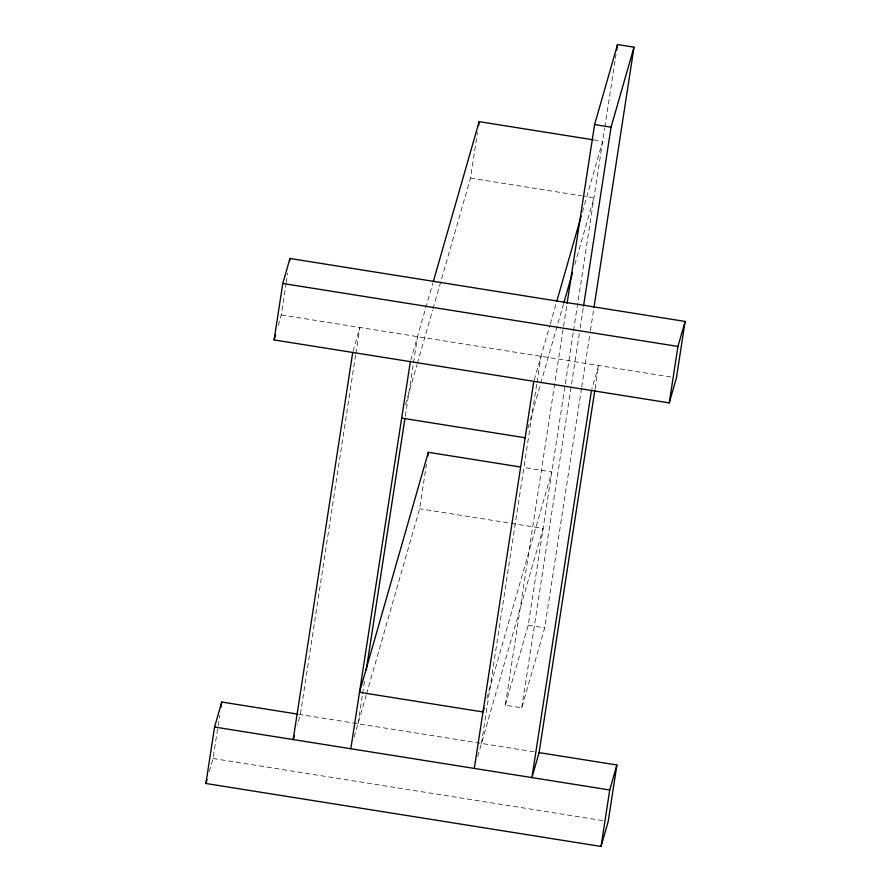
<?xml version="1.0" encoding="UTF-8"?>
<svg xmlns="http://www.w3.org/2000/svg" width="891" height="891" viewBox="0 0 891 891"><rect width="100%" height="100%" fill="white"/><g stroke="black" fill="none" stroke-linecap="round" stroke-linejoin="round"><path stroke-width="0.67" stroke-dasharray="4.46 3.34" d="M209.285 771.639L213.06 758.486L219.676 715.473M278.259 325.46L281.278 314.935L286.033 284.017M286.234 282.67L287.682 273.259M355.676 354.908L300.356 714.56L297.338 725.085M355.888 353.538L359.897 327.454L353.103 351.143M357.982 723.748L362.425 694.913M362.626 693.543L364.53 681.192M405.271 416.253L413.301 364.096M413.513 362.726L417.523 336.642M366.491 694.078L419.639 508.75L426.455 464.4M433.015 308.765L470.481 178.1L477.509 132.403M481.474 743.417L536.783 383.765M536.995 382.395L541.004 356.311M581.522 388.409L544.702 627.832L521.758 707.822L505.297 705.204L567.088 303.419M505.297 705.204L528.24 625.204L573.303 332.131M573.514 330.75L604.621 128.482M604.833 127.112L615.202 59.686M615.414 58.305L616.049 54.184M521.758 707.822L579.317 333.568M580.164 328.055L583.338 307.417M581.734 387.039L590.198 331.998M590.41 330.617L593.796 308.609M595.043 388.832L598.629 365.499L591.836 389.178M410.729 360.32L432.903 282.97M405.494 404.759L416.966 364.764M417.344 363.428L432.636 310.101M354.217 736.902L366.112 695.414M534.21 380L549.892 325.315M550.27 323.979L556.396 302.65M582.391 211.991L602.65 141.324L593.05 139.798M527.828 428.437L540.447 384.433M540.826 383.108L563.379 304.444M574.851 264.438L593.974 197.78L582.992 196.031M486.809 698.633L551.796 471.974L522.984 467.385M477.699 756.582L543.12 528.43L419.639 508.75M470.481 178.1L581.623 195.808M281.278 314.935L670.934 377.016M528.24 625.204L544.702 627.832M298.574 714.281L534.567 751.881M213.06 758.486L604.098 820.8"/><path stroke-width="1.34" d="M538.687 752.539L616.895 765.001L608.208 821.446L601.046 846.45L205.888 783.49L214.575 727.034L221.748 702.03L297.204 714.059M274.105 339.928L282.792 283.472L289.954 258.479L685.112 321.439L676.425 377.895L669.252 402.888L274.105 339.928L275.62 334.671M220.912 707.409L221.748 702.03M289.542 261.163L289.954 258.479M352.725 352.457L293.195 739.563L294.32 735.61M350.82 748.741L410.35 361.635M366.223 670.21L404.848 419.004M427.691 456.337L428.315 452.305L520.244 466.951M478.545 125.687L479.169 121.655L593.05 139.798M474.302 768.421L533.832 381.315M567.088 303.419L594.598 124.551L617.53 44.55L634.002 47.178L594.007 307.228M616.683 50.052L617.53 44.55M583.549 306.047L611.059 127.168L634.002 47.178M591.457 390.492L531.927 777.598L539.1 752.605L594.832 390.202M601.046 846.45L609.722 789.994L616.895 765.001M669.252 402.888L677.94 346.443L685.112 321.439M205.888 783.49L207.024 779.536M433.293 281.645L479.169 121.655M428.315 452.305L359.496 692.285L482.989 711.965L484.136 707.966M556.775 301.314L581.244 215.99M563.769 303.107L572.557 272.446M594.598 124.551L611.059 127.168M282.792 283.472L677.94 346.443M401.674 418.091L525.155 437.771M214.575 727.034L609.722 789.994"/></g></svg>
